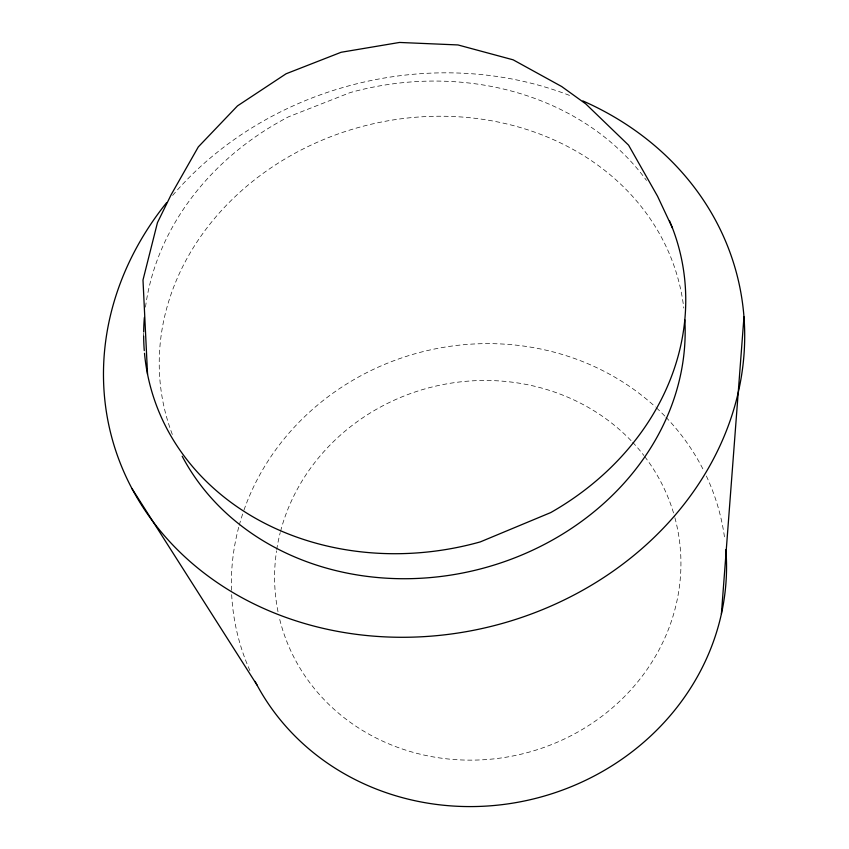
<?xml version="1.0" encoding="UTF-8"?>
<svg xmlns="http://www.w3.org/2000/svg" width="849" height="849" viewBox="0 0 849 849"><rect width="100%" height="100%" fill="white"/><g stroke="black" fill="none" stroke-linecap="round" stroke-linejoin="round"><path stroke-width="0.64" stroke-dasharray="4.25 3.18" d="M249.903 670.593A248.619 230.376 -14 0 1 231.533 591.636M231.48 590.331A248.619 230.376 -14 0 1 238.909 526.476M239.259 525.191A248.619 230.376 -14 0 1 243.132 512.563M243.981 510.079A248.619 230.376 -14 0 1 655.46 406.968M656.436 407.87A248.619 230.376 -14 0 1 665 416.243M665.924 417.209A248.619 230.376 -14 0 1 704.033 471.206M706.357 476.013A248.619 230.376 -14 0 1 724.759 539.126M674.902 517.773A204.025 188.924 -14 0 1 523.663 753.562A204.025 188.924 -14 0 1 279.119 616.852M278.005 611.704A204.025 188.924 -14 0 1 276.541 550.884M276.742 549.568A204.025 188.924 -14 0 1 280.223 532.588M280.563 531.294A204.025 188.924 -14 0 1 430.698 387.346A204.025 188.924 -14 0 1 631.752 441.353M632.675 442.329A204.025 188.924 -14 0 1 643.903 455.499M644.699 456.55A204.025 188.924 -14 0 1 674.562 516.521M172.336 434.455A264.941 228.986 -14 0 1 367.415 125.143A264.941 228.986 -14 0 1 683.785 308.049M143.651 335.981A273.198 233.846 -14 0 1 143.651 333.328M145.487 307.136A273.198 233.846 -14 0 1 288.639 116.769L350.287 92.552A273.198 233.846 -14 0 1 646.503 180.444M172.623 195.429A323.002 279.501 -14 0 1 570.645 95.841"/><path stroke-width="1.27" d="M721.395 613.954L743.968 316.804M131.956 488.557L256.929 684.91M672.472 228.073L657.54 196.215L628.6 145.19L585.768 103.896L561.667 86.524L513.146 59.823L457.982 44.944L399.529 42.45L341.139 52.267L286.081 73.778L237.497 105.881L198.316 146.898L171.169 194.676L157.468 222.608L142.993 280.011L147.546 374.25M725.863 549.643A248.619 230.376 -14 0 1 542.087 796.68A248.619 230.376 -14 0 1 255.082 681.386M669.5 220.751A273.198 233.846 -14 0 1 550.714 512.584L480.332 541.885A273.198 233.846 -14 0 1 144.5 353.28M144.277 350.626A273.198 233.846 -14 0 1 143.651 335.981M143.661 331.991A273.198 233.846 -14 0 1 144.372 317.462M684.825 319.84A264.941 228.986 -14 0 1 483.707 568.077A264.941 228.986 -14 0 1 182.185 456.21M582.839 100.914A323.002 279.501 -14 0 1 696.021 487.942A323.002 279.501 -14 0 1 243.408 598.481A323.002 279.501 -14 0 1 166.733 202.529"/></g></svg>
